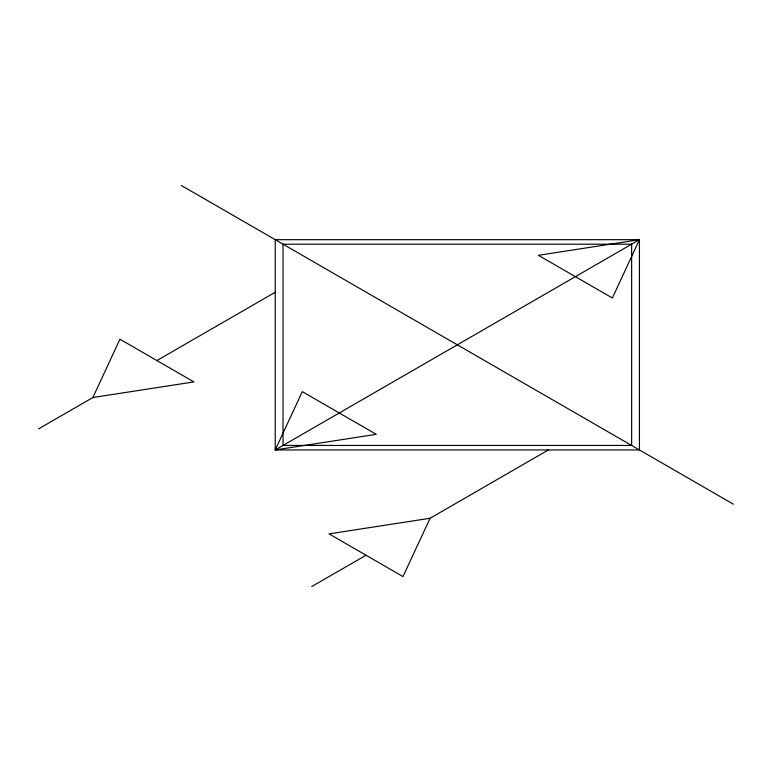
<?xml version="1.0" encoding="UTF-8"?>
<svg xmlns="http://www.w3.org/2000/svg" width="772" height="772" viewBox="0 0 772 772"><rect width="100%" height="100%" fill="white"/><g stroke="black" fill="none" stroke-linecap="round" stroke-linejoin="round"><path stroke-width="1.16" d="M92.872 397.532L119.94 339.207L193.888 381.908L92.872 397.532L38.6 428.865M275.228 449.951L302.296 391.636L376.244 434.327L275.228 449.951L275.228 239.677L639.438 239.677L639.438 449.951L275.228 449.951L639.438 239.677L612.37 298.002L538.422 255.31L639.438 239.677M430.072 518.263L403.003 576.578L329.055 533.886L430.072 518.263L548.381 449.951M156.919 360.553L275.228 292.25M311.753 586.566L366.024 555.232M181.266 185.434L733.4 504.203M631.631 244.193L283.034 244.193L283.034 445.444L631.631 445.444L631.631 244.193"/></g></svg>
